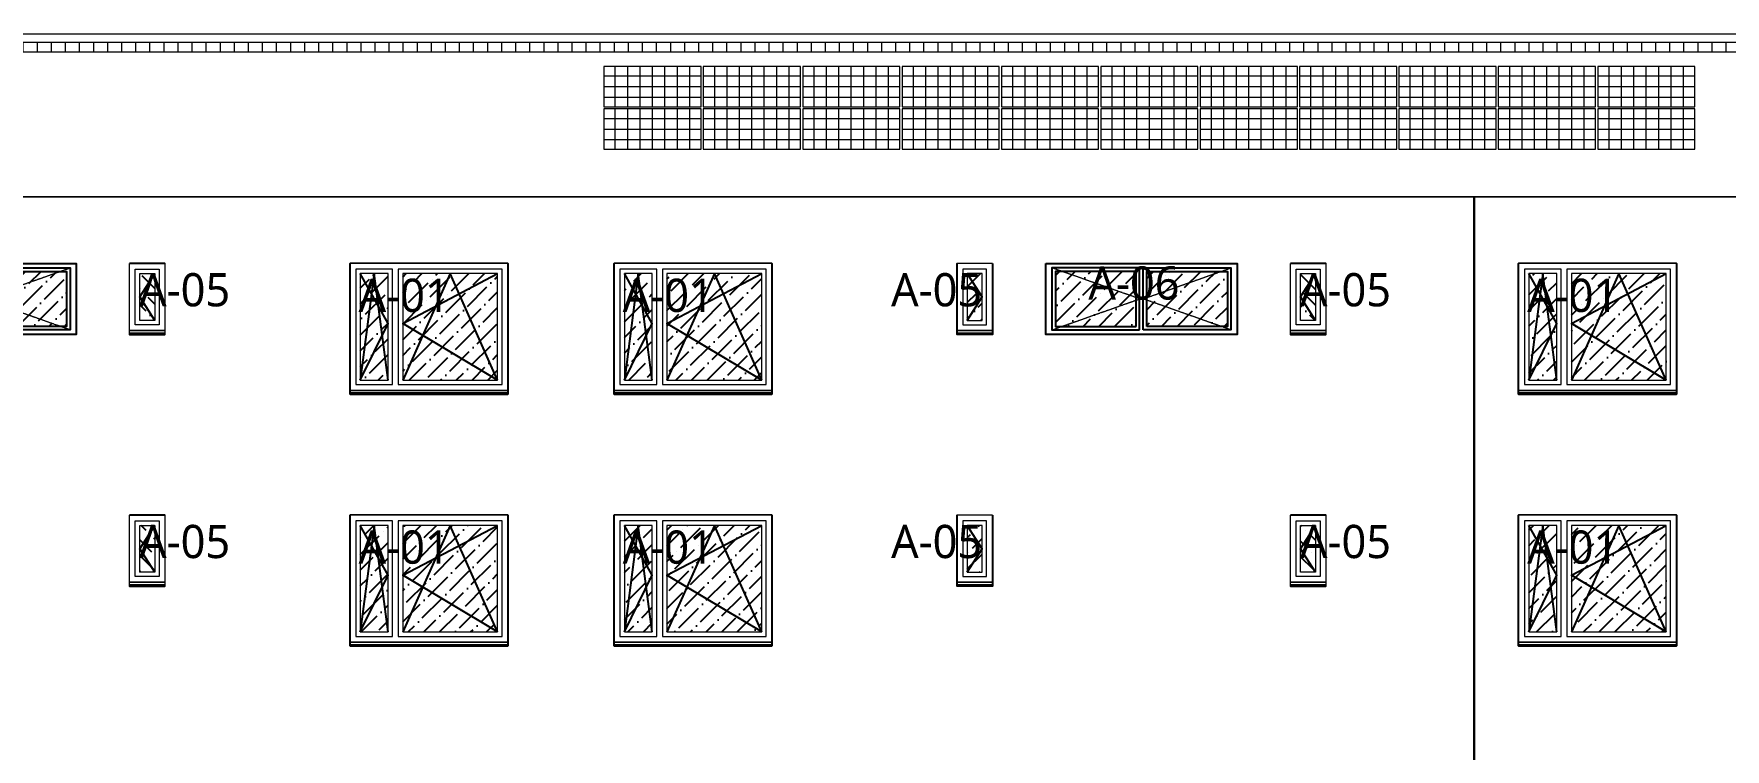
# Model space of a CAD drawing. Header units: millimetres. Extents: x 720925 to 840725318, y 793496 to 1061196.
# Drawn here: x 1040581 to 1059661, y 926406 to 934476 of the extents above; entities that cross this region are included whole.
import ezdxf
from ezdxf import colors
from ezdxf.entities.mleader import LeaderData, LeaderLine
from ezdxf.math import Vec2, Vec3

# ---------------------------------------------------------------- set-up
doc = ezdxf.new("R2010")
doc.units = ezdxf.units.MM
doc.linetypes.add('DASHED2', pattern=[0.375, 0.25, -0.125])
for name, color, linetype, lineweight in [('!ESP_Fassaad', 7, 'Continuous', 9), ('!ESP_Konstruktsioon lõikes', 7, 'Continuous', 30), ('Aken', 7, 'Continuous', 9), ('AVATÄITED VAADETEL', 7, 'Continuous', 9), ('OL.OL. KOSTRUKTSIOONID', 7, 'Continuous', 0), ('TEKST', 7, 'Continuous', 9)]:
    doc.layers.add(name, color=color, linetype=linetype, lineweight=lineweight)
doc.layers.add('!ESP_Tekst', color=7, linetype='Continuous')
doc.layers.add('Sein', color=7, linetype='Continuous')
doc.styles.add('Annotative', font='malgunsl.ttf', dxfattribs={"height": 2})
pattern_1 = [(45, (-62517.02, 229899.16), (66.2913, 243.068), [312.5, -62.5, 0, -62.5])]

# ---------------------------------------------------------------- blocks, each defined once
blk = doc.blocks.new('väikeaken')
at = {"linetype": 'ByBlock'}
blk.add_wipeout([(-54592, 228105), (-56372, 228105), (-56372, 226630), (-54592, 226630)], dxfattribs=at)
blk.add_lwpolyline([(-54592, 226630), (-56372, 226630), (-56372, 228105), (-54592, 228105)], close=True)
blk.add_wipeout([(-54592, 228105), (-56372, 228105), (-56372, 226630), (-54592, 226630)])
blk.add_wipeout([(-56372, 228105), (-54592, 228105), (-54592, 226630), (-56372, 226630)], dxfattribs=at)
blk.add_lwpolyline([(-56372, 226630), (-54592, 226630), (-54592, 228105), (-56372, 228105)], close=True)
blk.add_wipeout([(-54592, 228105), (-56372, 228105), (-56372, 226630), (-54592, 226630)])
h = blk.add_hatch()
h.set_pattern_fill('ANSI36', color=256, scale=1000)
h.set_pattern_definition([(45, (-56312.02, 226834.15), (66.291, 243.068), [312.5, -62.5, 0, -62.5])])
h.paths.add_polyline_path([(-56257, 227990), (-55942, 227990), (-55942, 226789), (-56257, 226788)])
h.paths.add_polyline_path([(-55777, 227990), (-54707, 227990), (-54707, 226788), (-55777, 226788)])
for points in [[(-56257, 226788), (-55942, 227427), (-56257, 227990)], [(-55942, 226788), (-56100, 227990), (-56257, 226788)]]:
    blk.add_lwpolyline(points)
at = {"ltscale": 15}
for points in [[(-54707, 226788), (-55242, 227990), (-55777, 226788)], [(-54707, 226788), (-55777, 227427), (-54707, 227990)]]:
    blk.add_lwpolyline(points, dxfattribs=at)
at = {"layer": 'AVATÄITED VAADETEL'}
for points in [[(-56372, 226644), (-54592, 226644), (-54592, 228105), (-56372, 228105)], [(-56372, 226673), (-54592, 226673), (-54592, 228105), (-56372, 228105)], [(-56307, 226738), (-55892, 226738), (-55892, 228040), (-56307, 228040)], [(-55827, 226738), (-54657, 226738), (-54657, 228040), (-55827, 228040)], [(-56257, 226788), (-55942, 226788), (-55942, 227990), (-56257, 227990)], [(-55777, 226788), (-54707, 226788), (-54707, 227990), (-55777, 227990)], [(-56372, 226644), (-54592, 226644), (-54592, 226673), (-56372, 226673)], [(-56372, 226630), (-54592, 226630), (-54592, 226644), (-56372, 226644)]]:
    blk.add_lwpolyline(points, close=True, dxfattribs=at)
blk = doc.blocks.new('väike1')
blk.add_wipeout([(-1082065, 608631), (-1081666, 608631), (-1081666, 607831), (-1082065, 607831)])
blk.add_lwpolyline([(-1081666, 608631), (-1081666, 607831), (-1082065, 607831), (-1082065, 608631)], close=True)
blk.add_wipeout([(-1081666, 608631), (-1082065, 608631), (-1082065, 607831), (-1081666, 607831)])
h = blk.add_hatch()
h.set_pattern_fill('ANSI36', color=256, scale=1000)
h.paths.add_polyline_path([(-1081950, 608516), (-1081565, 608516), (-1081565, 608189), (-1081950, 608189)])
h.paths.add_polyline_path([(-1081365, 608516), (-1080980, 608516), (-1080980, 608189), (-1081365, 608189)])
h = blk.add_hatch()
h.set_pattern_fill('ANSI36', color=256, scale=1000)
h.set_pattern_definition([(45, (-1082285.28, 607360.3), (66.291, 243.068), [312.5, -62.5, 0, -62.5])])
h.paths.add_polyline_path([(-1081781, 608516), (-1081950, 608516), (-1081950, 607989), (-1081781, 607989)])
blk.add_lwpolyline([(-1081950, 607989), (-1081781, 608253), (-1081950, 608516)])
at = {"layer": 'AVATÄITED VAADETEL'}
for points in [[(-1082065, 607831), (-1081666, 607831), (-1081666, 608631), (-1082065, 608631)], [(-1082065, 607874), (-1081666, 607874), (-1081666, 608631), (-1082065, 608631)], [(-1082000, 607939), (-1081731, 607939), (-1081731, 608566), (-1082000, 608566)], [(-1081950, 607989), (-1081781, 607989), (-1081781, 608516), (-1081950, 608516)], [(-1082065, 607846), (-1081666, 607846), (-1081666, 607874), (-1082065, 607874)], [(-1082065, 607831), (-1081666, 607831), (-1081666, 607846), (-1082065, 607846)]]:
    blk.add_lwpolyline(points, close=True, dxfattribs=at)
blk = doc.blocks.new('korisdoriaken')
blk.add_wipeout([(-61715, 231145), (-59555, 231145), (-59555, 230345), (-61715, 230345)])
h = blk.add_hatch()
h.set_pattern_fill('ANSI36', color=256, scale=1000)
h.set_pattern_definition(pattern_1)
h.paths.add_polyline_path([(-60695, 231055), (-61605, 231055), (-61605, 230435), (-60695, 230435)])
h = blk.add_hatch()
h.set_pattern_fill('ANSI36', color=256, scale=1000)
h.set_pattern_definition(pattern_1)
h.paths.add_polyline_path([(-60575, 231055), (-59665, 231055), (-59665, 230435), (-60575, 230435)])
at = {"lineweight": 0}
blk.add_line((-60655, 231095), (-60615, 231095), dxfattribs=at)
at = {"linetype": 'ByBlock'}
blk.add_lwpolyline([(-61715, 230655), (-61715, 231145)], dxfattribs=at)
for points in [[(-61715, 231145), (-59555, 231145), (-59555, 230345), (-61715, 230345)], [(-60655, 230395), (-60655, 231095), (-61645, 231095), (-61645, 230395)], [(-60695, 230435), (-60695, 231055), (-61605, 231055), (-61605, 230435)], [(-60615, 230395), (-60615, 231095), (-59625, 231095), (-59625, 230395)], [(-60575, 230435), (-60575, 231055), (-59665, 231055), (-59665, 230435)]]:
    blk.add_lwpolyline(points, close=True)
at = {"layer": 'Aken', "linetype": 'DASHED2', "lineweight": 0}
for points in [[(-61645, 230395), (-60655, 230745), (-61645, 231095)], [(-59625, 230395), (-60615, 230745), (-59625, 231095)]]:
    blk.add_lwpolyline(points, dxfattribs=at)

msp = doc.modelspace()

# ---------------------------------------------------------------- hatches: boundary and pattern name
at = {"layer": 'OL.OL. KOSTRUKTSIOONID'}
h = msp.add_hatch(dxfattribs=at)
h.set_pattern_fill('LINE', color=256, scale=50, angle=90)
h.set_pattern_definition([(90, (234806.56, 11295.82), (-158.75, 1e-14), [])])
h.paths.add_polyline_path([(1032365.6, 934274.2), (1073965.6, 934273.1), (1073965.6, 934378.5), (1032365.6, 934379.6)])

# ---------------------------------------------------------------- linework, layer by layer
at = {"layer": '!ESP_Fassaad'}
msp.add_lwpolyline([(1032365.6, 932637.9), (1073965.6, 932637.9), (1073965.6, 934470.1), (1032365.6, 934470.1)], close=True, dxfattribs=at)
for points in [[(1067645.7, 923360.9), (1073365.6, 923360.9), (1073365.6, 932637.9), (1032965.6, 932637.9), (1032965.6, 923360.9), (1038610.1, 923360.9)], [(1041465.7, 932637.9), (1050246.9, 932637.9)], [(1050246.9, 932637.9), (1041465.7, 932637.9)], [(1053945.6, 932637.9), (1064706.9, 932637.9)], [(1053945.6, 932637.9), (1064706.9, 932637.9)]]:
    msp.add_lwpolyline(points, dxfattribs=at)
at = {"layer": '!ESP_Konstruktsioon lõikes', "lineweight": 20}
msp.add_lwpolyline([(1032365.6, 934274.2), (1073965.6, 934273.1), (1073965.6, 934378.5), (1032365.6, 934379.6)], close=True, dxfattribs=at)
at = {"color": 5, "lineweight": 0}
for p, q in [((1047012.6, 934000.4), (1048108.6, 934000.4)), ((1047140.6, 933653.7), (1047140.6, 934107.1)), ((1047280.6, 933653.7), (1047280.6, 934107.1)), ((1047420.6, 933653.7), (1047420.6, 934107.1)), ((1047560.6, 933653.7), (1047560.6, 934107.1)), ((1047700.6, 933653.7), (1047700.6, 934107.1)), ((1047840.6, 933653.7), (1047840.6, 934107.1)), ((1047980.6, 933653.7), (1047980.6, 934107.1)), ((1048133.6, 934000.4), (1049229.6, 934000.4)), ((1048261.6, 933653.7), (1048261.6, 934107.1)), ((1048401.6, 933653.7), (1048401.6, 934107.1)), ((1048541.6, 933653.7), (1048541.6, 934107.1)), ((1048681.6, 933653.7), (1048681.6, 934107.1)), ((1048821.6, 933653.7), (1048821.6, 934107.1)), ((1048961.6, 933653.7), (1048961.6, 934107.1)), ((1049101.6, 933653.7), (1049101.6, 934107.1)), ((1049254.6, 934000.4), (1050350.6, 934000.4)), ((1049382.6, 933653.7), (1049382.6, 934107.1)), ((1049522.6, 933653.7), (1049522.6, 934107.1)), ((1049662.6, 933653.7), (1049662.6, 934107.1)), ((1049802.6, 933653.7), (1049802.6, 934107.1)), ((1049942.6, 933653.7), (1049942.6, 934107.1)), ((1050082.6, 933653.7), (1050082.6, 934107.1)), ((1050222.6, 933653.7), (1050222.6, 934107.1)), ((1050375.6, 934000.4), (1051471.6, 934000.4)), ((1050503.6, 933653.7), (1050503.6, 934107.1)), ((1050643.6, 933653.7), (1050643.6, 934107.1)), ((1050783.6, 933653.7), (1050783.6, 934107.1)), ((1050923.6, 933653.7), (1050923.6, 934107.1)), ((1051063.6, 933653.7), (1051063.6, 934107.1)), ((1051203.6, 933653.7), (1051203.6, 934107.1)), ((1051343.6, 933653.7), (1051343.6, 934107.1)), ((1051496.6, 934000.4), (1052592.6, 934000.4)), ((1051624.6, 933653.7), (1051624.6, 934107.1)), ((1051764.6, 933653.7), (1051764.6, 934107.1)), ((1051904.6, 933653.7), (1051904.6, 934107.1)), ((1052044.6, 933653.7), (1052044.6, 934107.1)), ((1052184.6, 933653.7), (1052184.6, 934107.1)), ((1052324.6, 933653.7), (1052324.6, 934107.1)), ((1052464.6, 933653.7), (1052464.6, 934107.1)), ((1052617.6, 934000.4), (1053713.6, 934000.4)), ((1052745.6, 933653.7), (1052745.6, 934107.1)), ((1052885.6, 933653.7), (1052885.6, 934107.1)), ((1053025.6, 933653.7), (1053025.6, 934107.1)), ((1053165.6, 933653.7), (1053165.6, 934107.1)), ((1053305.6, 933653.7), (1053305.6, 934107.1)), ((1053445.6, 933653.7), (1053445.6, 934107.1)), ((1053585.6, 933653.7), (1053585.6, 934107.1)), ((1053738.6, 934000.4), (1054834.6, 934000.4)), ((1053866.6, 933653.7), (1053866.6, 934107.1)), ((1054006.6, 933653.7), (1054006.6, 934107.1)), ((1054146.6, 933653.7), (1054146.6, 934107.1)), ((1054286.6, 933653.7), (1054286.6, 934107.1)), ((1054426.6, 933653.7), (1054426.6, 934107.1)), ((1054566.6, 933653.7), (1054566.6, 934107.1)), ((1054706.6, 933653.7), (1054706.6, 934107.1)), ((1054859.6, 934000.4), (1055955.6, 934000.4)), ((1054987.6, 933653.7), (1054987.6, 934107.1)), ((1055127.6, 933653.7), (1055127.6, 934107.1)), ((1055267.6, 933653.7), (1055267.6, 934107.1)), ((1055407.6, 933653.7), (1055407.6, 934107.1)), ((1055547.6, 933653.7), (1055547.6, 934107.1)), ((1055687.6, 933653.7), (1055687.6, 934107.1)), ((1055827.6, 933653.7), (1055827.6, 934107.1)), ((1055980.6, 934000.4), (1057076.6, 934000.4)), ((1056108.6, 933653.7), (1056108.6, 934107.1)), ((1056248.6, 933653.7), (1056248.6, 934107.1)), ((1056388.6, 933653.7), (1056388.6, 934107.1)), ((1056528.6, 933653.7), (1056528.6, 934107.1)), ((1056668.6, 933653.7), (1056668.6, 934107.1)), ((1056808.6, 933653.7), (1056808.6, 934107.1)), ((1056948.6, 933653.7), (1056948.6, 934107.1)), ((1057101.6, 934000.4), (1058197.6, 934000.4)), ((1057229.6, 933653.7), (1057229.6, 934107.1)), ((1057369.6, 933653.7), (1057369.6, 934107.1)), ((1057509.6, 933653.7), (1057509.6, 934107.1)), ((1057649.6, 933653.7), (1057649.6, 934107.1)), ((1057789.6, 933653.7), (1057789.6, 934107.1)), ((1057929.6, 933653.7), (1057929.6, 934107.1)), ((1058069.6, 933653.7), (1058069.6, 934107.1)), ((1058222.6, 934000.4), (1059318.6, 934000.4)), ((1058350.6, 933653.7), (1058350.6, 934107.1)), ((1058490.6, 933653.7), (1058490.6, 934107.1)), ((1058630.6, 933653.7), (1058630.6, 934107.1)), ((1058770.6, 933653.7), (1058770.6, 934107.1)), ((1058910.6, 933653.7), (1058910.6, 934107.1)), ((1059050.6, 933653.7), (1059050.6, 934107.1)), ((1059190.6, 933653.7), (1059190.6, 934107.1)), ((1047012.6, 933880.4), (1048108.6, 933880.4)), ((1047012.6, 933760.4), (1048108.6, 933760.4)), ((1048133.6, 933880.4), (1049229.6, 933880.4)), ((1048133.6, 933760.4), (1049229.6, 933760.4)), ((1049254.6, 933880.4), (1050350.6, 933880.4)), ((1049254.6, 933760.4), (1050350.6, 933760.4)), ((1050375.6, 933880.4), (1051471.6, 933880.4)), ((1050375.6, 933760.4), (1051471.6, 933760.4)), ((1051496.6, 933880.4), (1052592.6, 933880.4)), ((1051496.6, 933760.4), (1052592.6, 933760.4)), ((1052617.6, 933880.4), (1053713.6, 933880.4)), ((1052617.6, 933760.4), (1053713.6, 933760.4)), ((1053738.6, 933880.4), (1054834.6, 933880.4)), ((1053738.6, 933760.4), (1054834.6, 933760.4)), ((1054859.6, 933880.4), (1055955.6, 933880.4)), ((1054859.6, 933760.4), (1055955.6, 933760.4)), ((1055980.6, 933880.4), (1057076.6, 933880.4)), ((1055980.6, 933760.4), (1057076.6, 933760.4)), ((1057101.6, 933880.4), (1058197.6, 933880.4)), ((1057101.6, 933760.4), (1058197.6, 933760.4)), ((1058222.6, 933880.4), (1059318.6, 933880.4)), ((1058222.6, 933760.4), (1059318.6, 933760.4)), ((1047140.6, 933175.2), (1047140.6, 933628.7)), ((1047280.6, 933175.2), (1047280.6, 933628.7)), ((1047420.6, 933175.2), (1047420.6, 933628.7)), ((1047560.6, 933175.2), (1047560.6, 933628.7)), ((1047700.6, 933175.2), (1047700.6, 933628.7)), ((1047840.6, 933175.2), (1047840.6, 933628.7)), ((1047980.6, 933175.2), (1047980.6, 933628.7)), ((1048261.6, 933175.2), (1048261.6, 933628.7)), ((1048401.6, 933175.2), (1048401.6, 933628.7)), ((1048541.6, 933175.2), (1048541.6, 933628.7)), ((1048681.6, 933175.2), (1048681.6, 933628.7)), ((1048821.6, 933175.2), (1048821.6, 933628.7)), ((1048961.6, 933175.2), (1048961.6, 933628.7)), ((1049101.6, 933175.2), (1049101.6, 933628.7)), ((1049382.6, 933175.2), (1049382.6, 933628.7)), ((1049522.6, 933175.2), (1049522.6, 933628.7)), ((1049662.6, 933175.2), (1049662.6, 933628.7)), ((1049802.6, 933175.2), (1049802.6, 933628.7)), ((1049942.6, 933175.2), (1049942.6, 933628.7)), ((1050082.6, 933175.2), (1050082.6, 933628.7)), ((1050222.6, 933175.2), (1050222.6, 933628.7)), ((1050503.6, 933175.2), (1050503.6, 933628.7)), ((1050643.6, 933175.2), (1050643.6, 933628.7)), ((1050783.6, 933175.2), (1050783.6, 933628.7)), ((1050923.6, 933175.2), (1050923.6, 933628.7)), ((1051063.6, 933175.2), (1051063.6, 933628.7)), ((1051203.6, 933175.2), (1051203.6, 933628.7)), ((1051343.6, 933175.2), (1051343.6, 933628.7)), ((1051624.6, 933175.2), (1051624.6, 933628.7)), ((1051764.6, 933175.2), (1051764.6, 933628.7)), ((1051904.6, 933175.2), (1051904.6, 933628.7)), ((1052044.6, 933175.2), (1052044.6, 933628.7)), ((1052184.6, 933175.2), (1052184.6, 933628.7)), ((1052324.6, 933175.2), (1052324.6, 933628.7)), ((1052464.6, 933175.2), (1052464.6, 933628.7)), ((1052745.6, 933175.2), (1052745.6, 933628.7)), ((1052885.6, 933175.2), (1052885.6, 933628.7)), ((1053025.6, 933175.2), (1053025.6, 933628.7)), ((1053165.6, 933175.2), (1053165.6, 933628.7)), ((1053305.6, 933175.2), (1053305.6, 933628.7)), ((1053445.6, 933175.2), (1053445.6, 933628.7)), ((1053585.6, 933175.2), (1053585.6, 933628.7)), ((1053866.6, 933175.2), (1053866.6, 933628.7)), ((1054006.6, 933175.2), (1054006.6, 933628.7)), ((1054146.6, 933175.2), (1054146.6, 933628.7)), ((1054286.6, 933175.2), (1054286.6, 933628.7)), ((1054426.6, 933175.2), (1054426.6, 933628.7)), ((1054566.6, 933175.2), (1054566.6, 933628.7)), ((1054706.6, 933175.2), (1054706.6, 933628.7)), ((1054987.6, 933175.2), (1054987.6, 933628.7)), ((1055127.6, 933175.2), (1055127.6, 933628.7)), ((1055267.6, 933175.2), (1055267.6, 933628.7)), ((1055407.6, 933175.2), (1055407.6, 933628.7)), ((1055547.6, 933175.2), (1055547.6, 933628.7)), ((1055687.6, 933175.2), (1055687.6, 933628.7)), ((1055827.6, 933175.2), (1055827.6, 933628.7)), ((1056108.6, 933175.2), (1056108.6, 933628.7)), ((1056248.6, 933175.2), (1056248.6, 933628.7)), ((1056388.6, 933175.2), (1056388.6, 933628.7)), ((1056528.6, 933175.2), (1056528.6, 933628.7)), ((1056668.6, 933175.2), (1056668.6, 933628.7)), ((1056808.6, 933175.2), (1056808.6, 933628.7)), ((1056948.6, 933175.2), (1056948.6, 933628.7)), ((1057229.6, 933175.2), (1057229.6, 933628.7)), ((1057369.6, 933175.2), (1057369.6, 933628.7)), ((1057509.6, 933175.2), (1057509.6, 933628.7)), ((1057649.6, 933175.2), (1057649.6, 933628.7)), ((1057789.6, 933175.2), (1057789.6, 933628.7)), ((1057929.6, 933175.2), (1057929.6, 933628.7)), ((1058069.6, 933175.2), (1058069.6, 933628.7)), ((1058350.6, 933175.2), (1058350.6, 933628.7)), ((1058490.6, 933175.2), (1058490.6, 933628.7)), ((1058630.6, 933175.2), (1058630.6, 933628.7)), ((1058770.6, 933175.2), (1058770.6, 933628.7)), ((1058910.6, 933175.2), (1058910.6, 933628.7)), ((1059050.6, 933175.2), (1059050.6, 933628.7)), ((1059190.6, 933175.2), (1059190.6, 933628.7)), ((1047012.6, 933522), (1048108.6, 933522)), ((1047012.6, 933402), (1048108.6, 933402)), ((1048133.6, 933522), (1049229.6, 933522)), ((1048133.6, 933402), (1049229.6, 933402)), ((1049254.6, 933522), (1050350.6, 933522)), ((1049254.6, 933402), (1050350.6, 933402)), ((1050375.6, 933522), (1051471.6, 933522)), ((1050375.6, 933402), (1051471.6, 933402)), ((1051496.6, 933522), (1052592.6, 933522)), ((1051496.6, 933402), (1052592.6, 933402)), ((1052617.6, 933522), (1053713.6, 933522)), ((1052617.6, 933402), (1053713.6, 933402)), ((1053738.6, 933522), (1054834.6, 933522)), ((1053738.6, 933402), (1054834.6, 933402)), ((1054859.6, 933522), (1055955.6, 933522)), ((1054859.6, 933402), (1055955.6, 933402)), ((1055980.6, 933522), (1057076.6, 933522)), ((1055980.6, 933402), (1057076.6, 933402)), ((1057101.6, 933522), (1058197.6, 933522)), ((1057101.6, 933402), (1058197.6, 933402)), ((1058222.6, 933522), (1059318.6, 933522)), ((1058222.6, 933402), (1059318.6, 933402)), ((1047012.6, 933282), (1048108.6, 933282)), ((1048133.6, 933282), (1049229.6, 933282)), ((1049254.6, 933282), (1050350.6, 933282)), ((1050375.6, 933282), (1051471.6, 933282)), ((1051496.6, 933282), (1052592.6, 933282)), ((1052617.6, 933282), (1053713.6, 933282)), ((1053738.6, 933282), (1054834.6, 933282)), ((1054859.6, 933282), (1055955.6, 933282)), ((1055980.6, 933282), (1057076.6, 933282)), ((1057101.6, 933282), (1058197.6, 933282)), ((1058222.6, 933282), (1059318.6, 933282))]:
    msp.add_line(p, q, dxfattribs=at)
for points in [[(1047012.6, 934107.1), (1047012.6, 933653.7), (1048108.6, 933653.7), (1048108.6, 934107.1), (1047012.6, 934107.1)], [(1048133.6, 934107.1), (1048133.6, 933653.7), (1049229.6, 933653.7), (1049229.6, 934107.1), (1048133.6, 934107.1)], [(1049254.6, 934107.1), (1049254.6, 933653.7), (1050350.6, 933653.7), (1050350.6, 934107.1), (1049254.6, 934107.1)], [(1050375.6, 934107.1), (1050375.6, 933653.7), (1051471.6, 933653.7), (1051471.6, 934107.1), (1050375.6, 934107.1)], [(1051496.6, 934107.1), (1051496.6, 933653.7), (1052592.6, 933653.7), (1052592.6, 934107.1), (1051496.6, 934107.1)], [(1052617.6, 934107.1), (1052617.6, 933653.7), (1053713.6, 933653.7), (1053713.6, 934107.1), (1052617.6, 934107.1)], [(1053738.6, 934107.1), (1053738.6, 933653.7), (1054834.6, 933653.7), (1054834.6, 934107.1), (1053738.6, 934107.1)], [(1054859.6, 934107.1), (1054859.6, 933653.7), (1055955.6, 933653.7), (1055955.6, 934107.1), (1054859.6, 934107.1)], [(1055980.6, 934107.1), (1055980.6, 933653.7), (1057076.6, 933653.7), (1057076.6, 934107.1), (1055980.6, 934107.1)], [(1057101.6, 934107.1), (1057101.6, 933653.7), (1058197.6, 933653.7), (1058197.6, 934107.1), (1057101.6, 934107.1)], [(1058222.6, 934107.1), (1058222.6, 933653.7), (1059318.6, 933653.7), (1059318.6, 934107.1), (1058222.6, 934107.1)], [(1047012.6, 933628.7), (1047012.6, 933175.2), (1048108.6, 933175.2), (1048108.6, 933628.7), (1047012.6, 933628.7)], [(1048133.6, 933628.7), (1048133.6, 933175.2), (1049229.6, 933175.2), (1049229.6, 933628.7), (1048133.6, 933628.7)], [(1049254.6, 933628.7), (1049254.6, 933175.2), (1050350.6, 933175.2), (1050350.6, 933628.7), (1049254.6, 933628.7)], [(1050375.6, 933628.7), (1050375.6, 933175.2), (1051471.6, 933175.2), (1051471.6, 933628.7), (1050375.6, 933628.7)], [(1051496.6, 933628.7), (1051496.6, 933175.2), (1052592.6, 933175.2), (1052592.6, 933628.7), (1051496.6, 933628.7)], [(1052617.6, 933628.7), (1052617.6, 933175.2), (1053713.6, 933175.2), (1053713.6, 933628.7), (1052617.6, 933628.7)], [(1053738.6, 933628.7), (1053738.6, 933175.2), (1054834.6, 933175.2), (1054834.6, 933628.7), (1053738.6, 933628.7)], [(1054859.6, 933628.7), (1054859.6, 933175.2), (1055955.6, 933175.2), (1055955.6, 933628.7), (1054859.6, 933628.7)], [(1055980.6, 933628.7), (1055980.6, 933175.2), (1057076.6, 933175.2), (1057076.6, 933628.7), (1055980.6, 933628.7)], [(1057101.6, 933628.7), (1057101.6, 933175.2), (1058197.6, 933175.2), (1058197.6, 933628.7), (1057101.6, 933628.7)], [(1058222.6, 933628.7), (1058222.6, 933175.2), (1059318.6, 933175.2), (1059318.6, 933628.7), (1058222.6, 933628.7)]]:
    msp.add_lwpolyline(points, dxfattribs=at)
at = {"layer": 'TEKST', "color": 1, "lineweight": 30}
msp.add_line((1056830.7, 923360.9), (1056830.7, 932637.9), dxfattribs=at)

# ---------------------------------------------------------------- texts
at = {"layer": '!ESP_Tekst', "char_height": 375, "width": 1016.405, "attachment_point": 1, "style": 'Annotative'}
for insert in [(1044396.3, 931707.6), (1047376.3, 931707.6), (1057578.9, 931707.6)]:
    msp.add_mtext('{\\fMalgun Gothic Semilight|b0|i0|c0|p34;A-02}', dxfattribs=dict(at, insert=insert))

# ---------------------------------------------------------------- leaders
at = {"layer": '!ESP_Tekst'}
ml = msp.add_multileader_mtext('Standard', dxfattribs=at)
ml.set_content('{\\fMalgun Gothic Semilight|b0|i0|c0|p34;OLEMASOLEV KONSTRUKTSIOON}', color=256, style='Annotative')
ml.set_leader_properties()
ml.build(insert=Vec2(0, 0))
ml.multileader.update_dxf_attribs({"leader_type": 0, "has_dogleg": 0, "text_left_attachment_type": 5, "text_right_attachment_type": 5, "dogleg_length": 0.36, "arrow_head_size": 0, "scale": 150})
ctx = ml.context
ctx.base_point, ctx.scale, ctx.char_height, ctx.arrow_head_size, ctx.landing_gap_size, ctx.plane_origin = Vec3(790700.5, 933928.1), 150, 450, 0, 1.35, Vec3(790346.8, 933766)
ctx.left_attachment, ctx.right_attachment = 5, 5
notes = []
notes.append((ctx, [(0, (1, 1, 0), (790695.1, 933928.1), (1, 0), 5.4, [(0, [(790695.4, 933928.1)], 0, [])])]))
ctx.mtext.insert, ctx.mtext.width, ctx.mtext.flow_direction = Vec3(790701.8, 934475.7), 168000.077, 5
ml = msp.add_multileader_mtext('Standard', dxfattribs=at)
ml.set_content('{\\fMalgun Gothic Semilight|b0|i0|c0|p34;LAMMUTATAV KONSTRUKTSIOON}', color=256, style='Annotative')
ml.set_leader_properties()
ml.build(insert=Vec2(0, 0))
ml.multileader.update_dxf_attribs({"leader_type": 0, "has_dogleg": 0, "text_left_attachment_type": 5, "text_right_attachment_type": 5, "dogleg_length": 0.36, "arrow_head_size": 0, "scale": 150})
ctx = ml.context
ctx.base_point, ctx.scale, ctx.char_height, ctx.arrow_head_size, ctx.landing_gap_size, ctx.plane_origin = Vec3(790700.5, 932728.1), 150, 450, 0, 1.35, Vec3(790346.8, 932566)
ctx.left_attachment, ctx.right_attachment = 5, 5
notes.append((ctx, [(0, (1, 1, 0), (790695.1, 932728.1), (1, 0), 5.4, [(0, [(790695.4, 932728.1)], 0, [])])]))
ctx.mtext.insert, ctx.mtext.width, ctx.mtext.flow_direction = Vec3(790701.8, 933275.7), 168000.077, 5
ml = msp.add_multileader_mtext('Standard', dxfattribs=at)
ml.set_content('{\\fMalgun Gothic Semilight|b0|i0|c0|p34;EI60 TULETÕKKESEKTSIOONI ERALDUSJOON}', color=256, style='Annotative')
ml.set_leader_properties()
ml.build(insert=Vec2(0, 0))
ml.multileader.update_dxf_attribs({"leader_type": 0, "has_dogleg": 0, "text_left_attachment_type": 5, "text_right_attachment_type": 5, "dogleg_length": 0.36, "arrow_head_size": 0, "scale": 150})
ctx = ml.context
ctx.base_point, ctx.scale, ctx.char_height, ctx.arrow_head_size, ctx.landing_gap_size, ctx.plane_origin = Vec3(790840.1, 930160.4), 150, 450, 0, 1.35, Vec3(790486.4, 930044.1)
ctx.left_attachment, ctx.right_attachment = 5, 5
notes.append((ctx, [(0, (1, 1, 0), (790834.7, 930160.4), (1, 0), 5.4, [(0, [(790835.1, 930206.1)], 0, [])])]))
ctx.mtext.insert, ctx.mtext.width, ctx.mtext.flow_direction = Vec3(790841.5, 930809.6), 168000.077, 5
for ctx, leaders in notes:
    for number, flags, end, landing, length, lines in leaders:
        leader = LeaderData()
        leader.index, (leader.has_last_leader_line, leader.has_dogleg_vector, leader.attachment_direction) = number, flags
        leader.last_leader_point, leader.dogleg_vector, leader.dogleg_length = Vec3(end), Vec3(landing), length
        for number, points, colour, breaks in lines:
            line = LeaderLine()
            line.index, line.vertices, line.color, line.breaks = number, Vec3.list(points), colors.encode_raw_color(colour), breaks
            leader.lines.append(line)
        ctx.leaders.append(leader)

# ---------------------------------------------------------------- next in the draw order: block references
for name, p in [('väikeaken', (1100520.1, 703780.6)), ('väikeaken', (1103500.1, 703780.6)), ('väike1', (2133060.8, 323254.5)), ('väikeaken', (1113702.7, 703780.6)), ('väikeaken', (1100520.1, 700940.6)), ('väikeaken', (1103500.1, 700940.6)), ('väike1', (2133060.8, 320414.5)), ('väikeaken', (1113702.7, 700940.6))]:
    msp.add_blockref(name, p)
at = {"xscale": -1}
for p in [(-26909.6, 323254.5), (-40004.6, 320414.5), (-26909.6, 320414.5)]:
    msp.add_blockref('väike1', p, dxfattribs=at)
at = {"layer": 'Sein'}
msp.add_blockref('korisdoriaken', (1100615.6, 700740.6), dxfattribs=at)

# ---------------------------------------------------------------- next in the draw order: block references
at = {"xscale": -1}
msp.add_blockref('väike1', (-40004.6, 323254.5), dxfattribs=at)
at = {"layer": 'Sein'}
msp.add_blockref('korisdoriaken', (1113710.6, 700740.6), dxfattribs=at)

# ---------------------------------------------------------------- next in the draw order: texts
at = {"layer": '!ESP_Tekst', "char_height": 375, "width": 1016.405, "attachment_point": 1, "style": 'Annotative'}
for s, insert in [('A-01', (1044244, 931713)), ('A-01', (1047224, 931713)), ('A-05', (1050251.2, 931776.2)), ('A-05', (1054863.4, 931776.2)), ('A-01', (1057426.5, 931713)), ('A-05', (1041768.4, 928936.2)), ('A-01', (1044244, 928873)), ('A-01', (1047224, 928873)), ('A-05', (1050251.2, 928936.2)), ('A-05', (1054863.4, 928936.2)), ('A-01', (1057426.5, 928873))]:
    msp.add_mtext(s, dxfattribs=dict(at, insert=insert))

# ---------------------------------------------------------------- next in the draw order: linework, layer by layer
at = {"layer": '!ESP_Fassaad'}
msp.add_lwpolyline([(1038520.8, 925375.3), (1041440.7, 925375.6), (1041440.7, 924984.5), (1041340.7, 924984.5), (1041340.6, 923360.9), (1051715.6, 923360.9), (1051715.8, 924984.5), (1051615.8, 924984.5), (1051615.8, 925375.3), (1054535.8, 925375.6), (1054535.8, 924984.5), (1054435.8, 924984.5), (1054435.6, 923360.9), (1064925.7, 923360.9), (1064925.8, 924984.5), (1064825.8, 924984.5), (1064825.8, 925375.3), (1067745.8, 925375.3), (1067745.8, 924984.5), (1067645.8, 924984.5), (1067645.7, 923360.9), (1073365.6, 923360.9), (1073365.6, 932637.9), (1032965.6, 932637.9)], dxfattribs=at)

# ---------------------------------------------------------------- next in the draw order: texts
at = {"layer": '!ESP_Tekst', "char_height": 375, "width": 1016.405, "attachment_point": 1, "style": 'Annotative'}
for s, insert in [('{\\fMalgun Gothic Semilight|b0|i0|c0|p34;A-06}', (1052476.9, 931852.4)), ('A-05', (1041768.4, 931776.2))]:
    msp.add_mtext(s, dxfattribs=dict(at, insert=insert))

doc.saveas('drawing.dxf')
